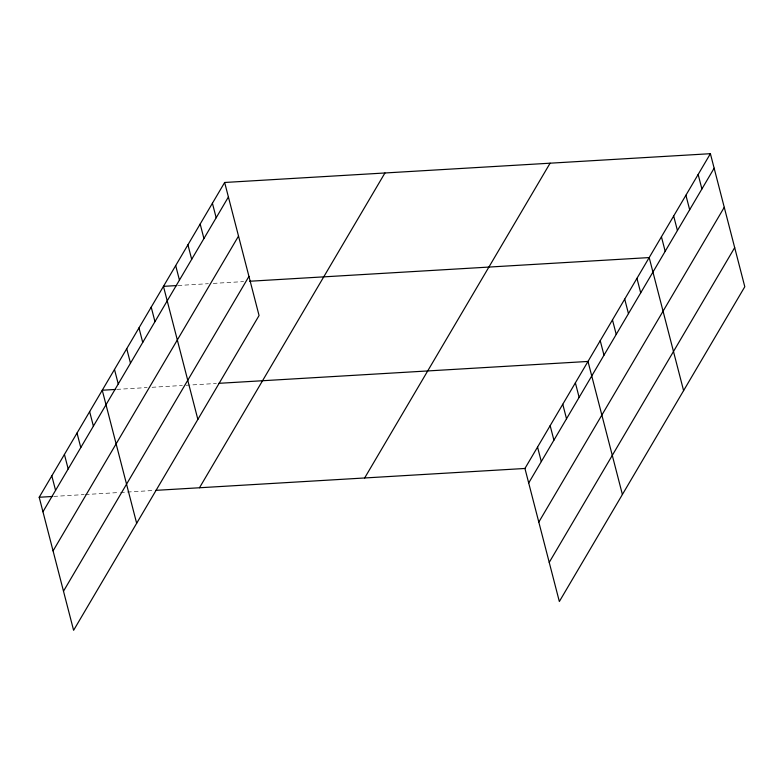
<?xml version="1.0" encoding="UTF-8"?>
<svg xmlns="http://www.w3.org/2000/svg" width="784" height="784" viewBox="0 0 784 784"><rect width="100%" height="100%" fill="white"/><g stroke="black" fill="none" stroke-linecap="round" stroke-linejoin="round"><path stroke-width="0.59" stroke-dasharray="3.92 2.94" d="M178.027 285.494L208.387 283.69M213.238 283.406L243.599 281.603M116.826 389.374L147.186 387.57M152.047 387.286L182.398 385.483M186.043 385.267L216.404 383.474M53.773 496.399L84.133 494.596M85.348 494.528L119.344 492.509M120.56 492.44L153.35 490.5"/><path stroke-width="1.18" d="M224.655 182.476L259.063 315.531L73.608 630.307L39.2 497.262L224.655 182.476L710.392 153.693L744.8 286.738L559.345 601.524L524.937 468.469L710.392 153.693M42.953 511.766L228.409 196.99M53.067 550.887L238.522 236.102M63.494 591.195L248.949 276.409M199.489 487.756L384.944 172.98M364.648 477.975L550.094 163.19M528.69 482.983L714.146 168.197M538.804 522.095L724.259 207.319M549.231 562.402L734.686 247.617M176.812 285.562L163.454 286.356L197.862 419.401M249.675 281.25L649.191 257.573L683.599 390.618M115.611 389.442L102.253 390.236L136.661 523.281M218.834 383.327L587.99 361.444L622.398 494.498M39.2 497.262L52.557 496.468M155.781 490.353L524.937 468.469M698.152 174.469L701.905 188.973M685.912 195.245L689.665 209.749M673.672 216.021L677.425 230.525M661.431 236.797L665.185 251.301M636.951 278.34L640.704 292.853M624.711 299.116L628.464 313.629M612.471 319.892L616.224 334.405M600.23 340.668L603.984 355.181M575.378 382.857L579.131 397.361M562.775 404.26L566.518 418.764M550.162 425.663L553.916 440.167M537.55 447.066L541.303 461.58M212.415 203.252L216.168 217.766M200.175 224.028L203.928 238.542M187.935 244.804L191.688 259.318M175.694 265.58L179.448 280.094M151.214 307.132L154.967 321.636M138.974 327.908L142.727 342.412M126.734 348.684L130.487 363.188M114.493 369.46L118.247 383.964M89.641 411.639L93.394 426.153M77.028 433.042L80.781 447.556M64.425 454.446L68.179 468.959M51.813 475.859L55.566 490.363"/></g></svg>
